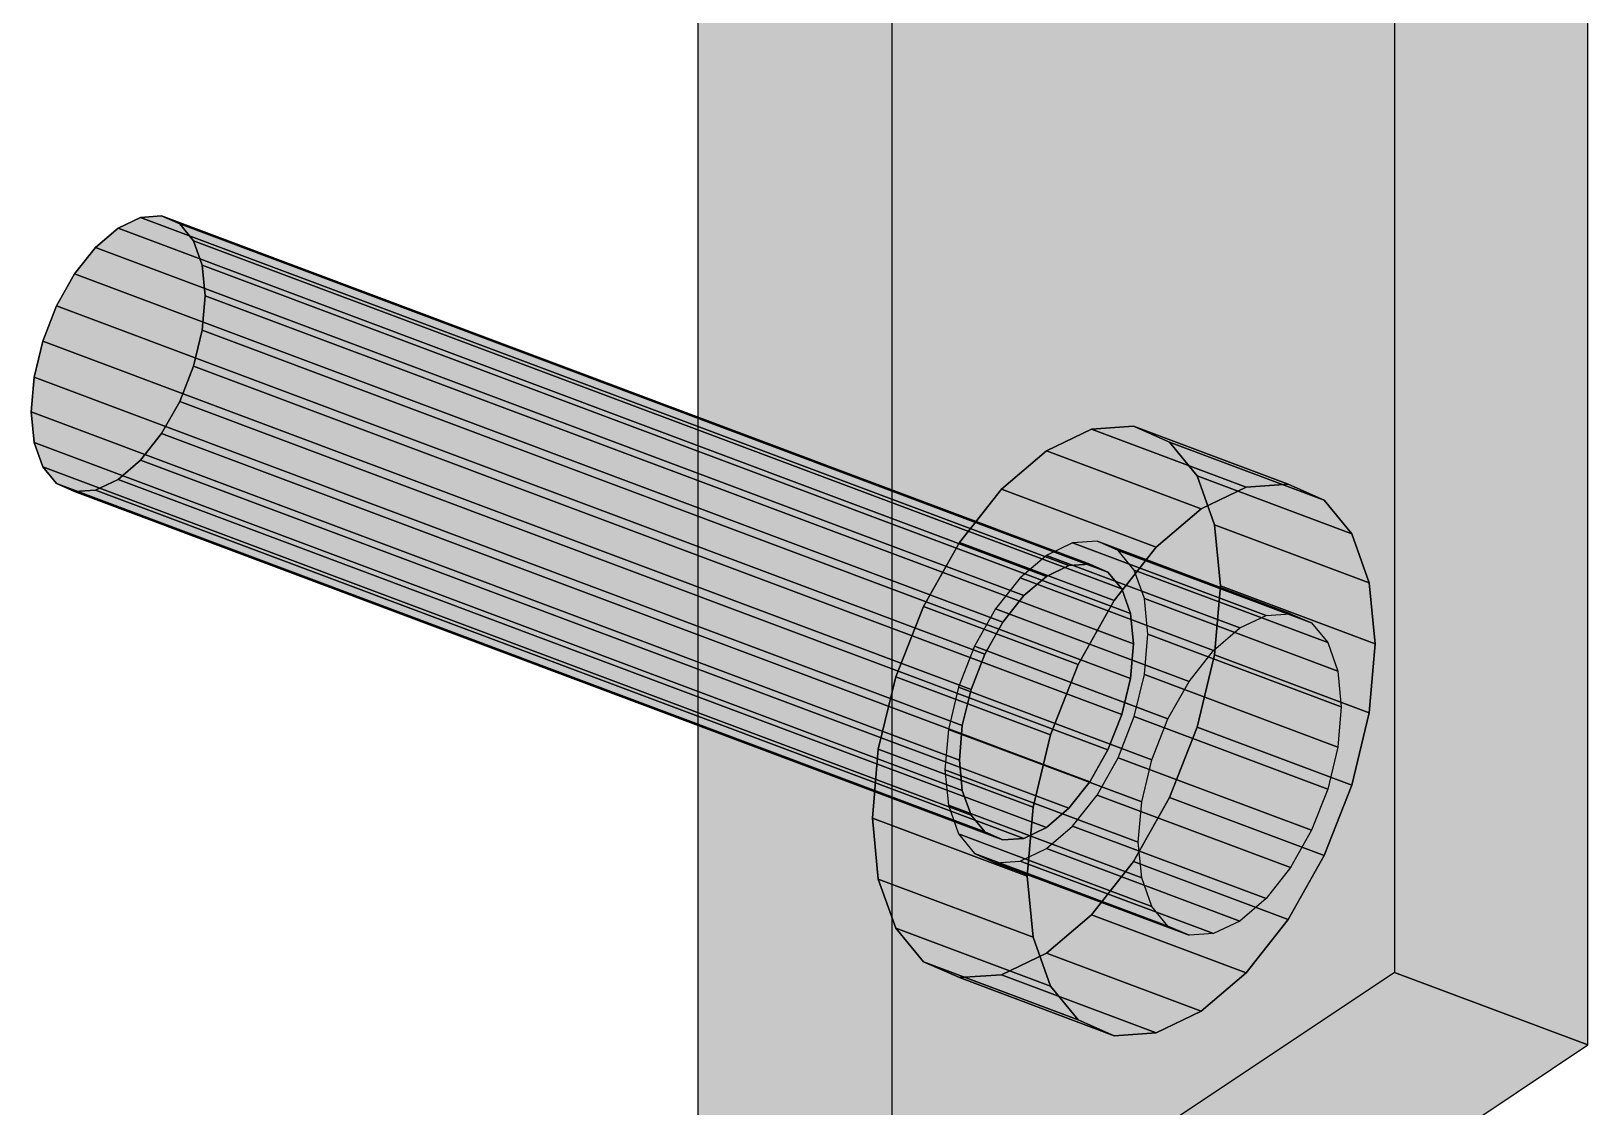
# Model space of a CAD drawing. Header units: millimetres. Extents: x 50 to 612415, y 2 to 4150.
# Drawn here: x 493685.91 to 493727.64, y 3192.31 to 3221.14 of the extents above; entities that cross this region are included whole.
import ezdxf

# ---------------------------------------------------------------- set-up
doc = ezdxf.new("R2010")
doc.units = ezdxf.units.MM
doc.layers.add('HATCH', color=8, linetype='Continuous', lineweight=9)
doc.layers.add('OUTLINE', color=7, linetype='Continuous', lineweight=25)

msp = doc.modelspace()

# ---------------------------------------------------------------- hatches: boundary and pattern name
at = {"layer": 'HATCH', "true_color": 0xaaafb2}
for points in [[(493715.482, 3231.955), (493722.457, 3257.652), (493722.457, 3195.914)], [(493727.642, 3193.97), (493727.642, 3255.708), (493720.667, 3230.011)], [(493710.496, 3231.612), (493703.793, 3183.471), (493703.793, 3245.209)], [(493708.977, 3243.265), (493708.977, 3181.527), (493715.68, 3229.668)], [(493715.05, 3230.853), (493715.482, 3231.955), (493722.457, 3195.914)], [(493710.496, 3231.612), (493710.403, 3230.534), (493703.793, 3183.471)], [(493714.486, 3229.853), (493715.05, 3230.853), (493722.457, 3195.914)], [(493703.793, 3183.471), (493710.403, 3230.534), (493710.496, 3229.579)], [(493727.642, 3193.97), (493720.667, 3230.011), (493720.234, 3228.909)], [(493710.403, 3201.348), (493703.793, 3183.471), (493710.496, 3229.579)], [(493708.977, 3181.527), (493715.588, 3228.589), (493715.68, 3229.668)], [(493710.496, 3202.427), (493710.403, 3201.348), (493710.496, 3229.579)], [(493715.754, 3205.933), (493715.482, 3206.699), (493710.496, 3229.579)], [(493715.482, 3206.699), (493715.05, 3207.224), (493710.496, 3229.579)], [(493715.05, 3207.224), (493714.486, 3207.473), (493710.496, 3229.579)], [(493714.486, 3207.473), (493713.829, 3207.427), (493710.496, 3229.579)], [(493713.829, 3207.427), (493713.125, 3207.092), (493710.496, 3229.579)], [(493713.125, 3207.092), (493712.421, 3206.488), (493710.496, 3229.579)], [(493712.421, 3206.488), (493711.764, 3205.658), (493710.496, 3229.579)], [(493711.764, 3205.658), (493711.2, 3204.658), (493710.496, 3229.579)], [(493710.768, 3203.556), (493710.496, 3202.427), (493710.496, 3229.579)], [(493711.2, 3204.658), (493710.768, 3203.556), (493710.496, 3229.579)], [(493715.754, 3205.933), (493710.496, 3229.579), (493710.768, 3228.812)], [(493713.829, 3229.023), (493714.486, 3229.853), (493722.457, 3195.914)], [(493715.754, 3205.933), (493710.768, 3228.812), (493711.2, 3228.287)], [(493713.125, 3228.419), (493713.829, 3229.023), (493722.457, 3195.914)], [(493727.642, 3193.97), (493720.234, 3228.909), (493719.671, 3227.909)], [(493715.68, 3227.634), (493715.588, 3228.589), (493708.977, 3181.527)], [(493712.421, 3228.084), (493713.125, 3228.419), (493722.457, 3195.914)], [(493715.754, 3205.933), (493711.2, 3228.287), (493722.457, 3195.914)], [(493711.2, 3228.287), (493711.764, 3228.038), (493722.457, 3195.914)], [(493711.764, 3228.038), (493712.421, 3228.084), (493722.457, 3195.914)], [(493727.642, 3193.97), (493719.671, 3227.909), (493719.014, 3227.079)], [(493715.68, 3227.634), (493708.977, 3181.527), (493715.588, 3199.404)], [(493715.68, 3227.634), (493715.588, 3199.404), (493715.68, 3200.483)], [(493715.68, 3227.634), (493720.667, 3204.755), (493720.939, 3203.988)], [(493715.68, 3227.634), (493720.234, 3205.28), (493720.667, 3204.755)], [(493715.68, 3227.634), (493719.671, 3205.528), (493720.234, 3205.28)], [(493715.68, 3227.634), (493719.014, 3205.483), (493719.671, 3205.528)], [(493715.68, 3227.634), (493718.31, 3205.147), (493719.014, 3205.483)], [(493715.68, 3227.634), (493717.605, 3204.544), (493718.31, 3205.147)], [(493715.68, 3227.634), (493716.949, 3203.714), (493717.605, 3204.544)], [(493715.68, 3227.634), (493716.385, 3202.714), (493716.949, 3203.714)], [(493715.68, 3227.634), (493715.68, 3200.483), (493715.952, 3201.612)], [(493715.68, 3227.634), (493715.952, 3201.612), (493716.385, 3202.714)], [(493715.952, 3226.868), (493715.68, 3227.634), (493720.939, 3203.988)], [(493727.642, 3193.97), (493719.014, 3227.079), (493718.31, 3226.475)], [(493716.385, 3226.343), (493715.952, 3226.868), (493720.939, 3203.988)], [(493727.642, 3193.97), (493716.385, 3226.343), (493720.939, 3203.988)], [(493727.642, 3193.97), (493716.949, 3226.094), (493716.385, 3226.343)], [(493727.642, 3193.97), (493718.31, 3226.475), (493717.605, 3226.139)], [(493727.642, 3193.97), (493717.605, 3226.139), (493716.949, 3226.094)], [(493690.259, 3212.159), (493688.239, 3215.863), (493687.635, 3215.346)], [(493690.259, 3212.159), (493688.842, 3216.151), (493688.239, 3215.863)], [(493690.259, 3212.159), (493689.405, 3216.189), (493688.842, 3216.151)], [(493690.259, 3212.159), (493689.888, 3215.976), (493689.405, 3216.189)], [(493690.259, 3212.159), (493690.259, 3215.526), (493689.888, 3215.976)], [(493690.259, 3212.159), (493690.492, 3214.869), (493690.259, 3215.526)], [(493690.259, 3212.159), (493687.635, 3215.346), (493687.072, 3214.634)], [(493690.259, 3212.159), (493687.072, 3214.634), (493686.589, 3213.777)], [(493690.259, 3212.159), (493690.572, 3214.051), (493690.492, 3214.869)], [(493690.259, 3212.159), (493686.589, 3213.777), (493686.218, 3212.832)], [(493690.259, 3212.159), (493690.492, 3213.126), (493690.572, 3214.051)], [(493690.259, 3212.159), (493686.218, 3212.832), (493685.985, 3211.864)], [(493690.259, 3212.159), (493685.906, 3210.94), (493685.985, 3210.121)], [(493690.259, 3212.159), (493685.985, 3211.864), (493685.906, 3210.94)], [(493690.259, 3212.159), (493685.985, 3210.121), (493686.218, 3209.464)], [(493690.259, 3212.159), (493686.218, 3209.464), (493686.589, 3209.014)], [(493690.259, 3212.159), (493686.589, 3209.014), (493687.072, 3208.801)], [(493690.259, 3212.159), (493687.072, 3208.801), (493687.635, 3208.84)], [(493690.259, 3212.159), (493687.635, 3208.84), (493688.239, 3209.128)], [(493690.259, 3212.159), (493688.239, 3209.128), (493688.842, 3209.645)], [(493690.259, 3212.159), (493688.842, 3209.645), (493689.405, 3210.357)], [(493690.259, 3212.159), (493689.405, 3210.357), (493689.888, 3211.214)], [(493717.166, 3202.489), (493714.333, 3210.474), (493713.125, 3209.898)], [(493717.166, 3202.489), (493715.458, 3210.551), (493714.333, 3210.474)], [(493717.166, 3202.489), (493716.424, 3210.125), (493715.458, 3210.551)], [(493717.166, 3202.489), (493717.166, 3209.224), (493716.424, 3210.125)], [(493717.166, 3202.489), (493713.125, 3209.898), (493711.917, 3208.863)], [(493717.166, 3202.489), (493717.632, 3207.911), (493717.166, 3209.224)], [(493717.166, 3202.489), (493711.917, 3208.863), (493710.792, 3207.44)], [(493717.273, 3208.343), (493718.48, 3208.918), (493721.314, 3200.934)], [(493718.48, 3208.918), (493719.606, 3208.996), (493721.314, 3200.934)], [(493719.606, 3208.996), (493720.572, 3208.57), (493721.314, 3200.934)], [(493716.065, 3207.308), (493717.273, 3208.343), (493721.314, 3200.934)], [(493720.572, 3208.57), (493721.314, 3207.669), (493721.314, 3200.934)], [(493717.166, 3202.489), (493717.791, 3206.274), (493717.632, 3207.911)], [(493721.314, 3207.669), (493721.78, 3206.355), (493721.314, 3200.934)], [(493717.166, 3202.489), (493710.792, 3207.44), (493709.826, 3205.726)], [(493714.94, 3205.885), (493716.065, 3207.308), (493721.314, 3200.934)], [(493713.125, 3206.53), (493713.729, 3206.818), (493715.146, 3202.826)], [(493713.729, 3206.818), (493714.292, 3206.857), (493715.146, 3202.826)], [(493714.292, 3206.857), (493714.775, 3206.644), (493715.146, 3202.826)], [(493714.775, 3206.644), (493715.146, 3206.194), (493715.146, 3202.826)], [(493712.521, 3206.013), (493713.125, 3206.53), (493715.146, 3202.826)], [(493717.166, 3202.489), (493717.632, 3204.425), (493717.791, 3206.274)], [(493721.78, 3206.355), (493721.939, 3204.718), (493721.314, 3200.934)], [(493711.958, 3205.302), (493712.521, 3206.013), (493715.146, 3202.826)], [(493713.973, 3204.17), (493714.94, 3205.885), (493721.314, 3200.934)], [(493715.146, 3206.194), (493715.379, 3205.537), (493715.146, 3202.826)], [(493715.847, 3204.978), (493715.754, 3205.933), (493722.457, 3195.914)], [(493717.166, 3202.489), (493709.826, 3205.726), (493709.084, 3203.836)], [(493715.379, 3205.537), (493715.458, 3204.718), (493715.146, 3202.826)], [(493711.475, 3204.444), (493711.958, 3205.302), (493715.146, 3202.826)], [(493715.754, 3203.899), (493715.847, 3204.978), (493722.457, 3195.914)], [(493715.458, 3204.718), (493715.379, 3203.794), (493715.146, 3202.826)], [(493721.939, 3204.718), (493721.78, 3202.869), (493721.314, 3200.934)], [(493711.104, 3203.5), (493711.475, 3204.444), (493715.146, 3202.826)], [(493713.232, 3202.281), (493713.973, 3204.17), (493721.314, 3200.934)], [(493717.166, 3202.489), (493709.084, 3203.836), (493708.618, 3201.901)], [(493715.482, 3202.77), (493715.754, 3203.899), (493722.457, 3195.914)], [(493727.642, 3193.97), (493720.939, 3203.988), (493721.032, 3203.033)], [(493710.871, 3202.532), (493711.104, 3203.5), (493715.146, 3202.826)], [(493727.642, 3193.97), (493721.032, 3203.033), (493720.939, 3201.955)], [(493717.166, 3202.489), (493708.459, 3200.052), (493708.618, 3198.415)], [(493717.166, 3202.489), (493708.618, 3201.901), (493708.459, 3200.052)], [(493717.166, 3202.489), (493708.618, 3198.415), (493709.084, 3197.101)], [(493717.166, 3202.489), (493709.084, 3197.101), (493709.826, 3196.201)], [(493717.166, 3202.489), (493709.826, 3196.201), (493710.792, 3195.775)], [(493710.871, 3200.789), (493710.792, 3201.607), (493715.146, 3202.826)], [(493710.792, 3201.607), (493710.871, 3202.532), (493715.146, 3202.826)], [(493717.166, 3202.489), (493710.792, 3195.775), (493711.917, 3195.852)], [(493711.104, 3200.132), (493710.871, 3200.789), (493715.146, 3202.826)], [(493711.475, 3199.682), (493711.104, 3200.132), (493715.146, 3202.826)], [(493711.958, 3199.469), (493711.475, 3199.682), (493715.146, 3202.826)], [(493717.166, 3202.489), (493711.917, 3195.852), (493713.125, 3196.428)], [(493712.521, 3199.508), (493711.958, 3199.469), (493715.146, 3202.826)], [(493713.125, 3199.795), (493712.521, 3199.508), (493715.146, 3202.826)], [(493713.729, 3200.313), (493713.125, 3199.795), (493715.146, 3202.826)], [(493717.166, 3202.489), (493713.125, 3196.428), (493714.333, 3197.462)], [(493714.292, 3201.024), (493713.729, 3200.313), (493715.146, 3202.826)], [(493714.775, 3201.882), (493714.292, 3201.024), (493715.146, 3202.826)], [(493717.166, 3202.489), (493714.333, 3197.462), (493715.458, 3198.886)], [(493715.05, 3201.668), (493715.482, 3202.77), (493722.457, 3195.914)], [(493717.166, 3202.489), (493715.458, 3198.886), (493716.424, 3200.6)], [(493712.766, 3200.346), (493713.232, 3202.281), (493721.314, 3200.934)], [(493714.486, 3200.668), (493715.05, 3201.668), (493722.457, 3195.914)], [(493727.642, 3193.97), (493720.939, 3201.955), (493720.667, 3200.826)], [(493703.793, 3183.471), (493710.403, 3201.348), (493710.496, 3200.393)], [(493712.766, 3196.86), (493712.607, 3198.497), (493721.314, 3200.934)], [(493712.607, 3198.497), (493712.766, 3200.346), (493721.314, 3200.934)], [(493713.232, 3195.546), (493712.766, 3196.86), (493721.314, 3200.934)], [(493713.973, 3194.645), (493713.232, 3195.546), (493721.314, 3200.934)], [(493714.94, 3194.219), (493713.973, 3194.645), (493721.314, 3200.934)], [(493716.065, 3194.297), (493714.94, 3194.219), (493721.314, 3200.934)], [(493717.273, 3194.872), (493716.065, 3194.297), (493721.314, 3200.934)], [(493718.48, 3195.907), (493717.273, 3194.872), (493721.314, 3200.934)], [(493719.606, 3197.33), (493718.48, 3195.907), (493721.314, 3200.934)], [(493720.572, 3199.045), (493719.606, 3197.33), (493721.314, 3200.934)], [(493727.642, 3193.97), (493720.667, 3200.826), (493720.234, 3199.724)], [(493703.793, 3183.471), (493710.496, 3200.393), (493710.768, 3199.627)], [(493713.829, 3199.838), (493714.486, 3200.668), (493722.457, 3195.914)], [(493703.793, 3183.471), (493710.768, 3199.627), (493711.2, 3199.102)], [(493713.125, 3199.234), (493713.829, 3199.838), (493722.457, 3195.914)], [(493727.642, 3193.97), (493720.234, 3199.724), (493719.671, 3198.724)], [(493715.68, 3198.449), (493715.588, 3199.404), (493708.977, 3181.527)], [(493712.421, 3198.898), (493713.125, 3199.234), (493722.457, 3195.914)], [(493703.793, 3183.471), (493711.2, 3199.102), (493711.764, 3198.853)], [(493722.457, 3195.914), (493703.793, 3183.471), (493711.764, 3198.853)], [(493711.764, 3198.853), (493712.421, 3198.898), (493722.457, 3195.914)], [(493727.642, 3193.97), (493719.671, 3198.724), (493719.014, 3197.893)], [(493715.952, 3197.683), (493715.68, 3198.449), (493708.977, 3181.527)], [(493727.642, 3193.97), (493719.014, 3197.893), (493718.31, 3197.29)], [(493716.385, 3197.157), (493715.952, 3197.683), (493708.977, 3181.527)], [(493716.949, 3196.909), (493716.385, 3197.157), (493708.977, 3181.527)], [(493727.642, 3193.97), (493718.31, 3197.29), (493717.605, 3196.954)], [(493716.949, 3196.909), (493708.977, 3181.527), (493727.642, 3193.97)], [(493727.642, 3193.97), (493717.605, 3196.954), (493716.949, 3196.909)]]:
    msp.add_hatch(color=253, dxfattribs=at).paths.add_polyline_path(points)
at = {"layer": 'HATCH', "true_color": 0xacb1b5}
for points in [[(493722.457, 3257.652), (493722.457, 3195.914), (493727.642, 3193.97), (493727.642, 3255.708)], [(493703.793, 3183.471), (493703.793, 3245.209), (493708.977, 3243.265), (493708.977, 3181.527)]]:
    msp.add_hatch(color=253, dxfattribs=at).paths.add_polyline_path(points)
at = {"layer": 'HATCH', "true_color": 0xb8bdc1}
for points in [[(493713.125, 3206.53), (493712.521, 3206.013), (493687.635, 3215.346), (493688.239, 3215.863)], [(493713.125, 3199.795), (493713.729, 3200.313), (493688.842, 3209.645), (493688.239, 3209.128)], [(493717.273, 3208.343), (493716.065, 3207.308), (493711.917, 3208.863), (493713.125, 3209.898)], [(493713.125, 3207.092), (493712.421, 3206.488), (493717.605, 3204.544), (493718.31, 3205.147)], [(493713.125, 3199.234), (493713.829, 3199.838), (493719.014, 3197.893), (493718.31, 3197.29)], [(493717.273, 3194.872), (493718.48, 3195.907), (493714.333, 3197.462), (493713.125, 3196.428)]]:
    msp.add_hatch(color=9, dxfattribs=at).paths.add_polyline_path(points)
at = {"layer": 'HATCH', "true_color": 0xb5bbbf}
for points in [[(493713.729, 3206.818), (493713.125, 3206.53), (493688.239, 3215.863), (493688.842, 3216.151)], [(493718.48, 3208.918), (493717.273, 3208.343), (493713.125, 3209.898), (493714.333, 3210.474)], [(493712.521, 3199.508), (493713.125, 3199.795), (493688.239, 3209.128), (493687.635, 3208.84)], [(493713.829, 3207.427), (493713.125, 3207.092), (493718.31, 3205.147), (493719.014, 3205.483)], [(493712.421, 3198.898), (493713.125, 3199.234), (493718.31, 3197.29), (493717.605, 3196.954)], [(493716.065, 3194.297), (493717.273, 3194.872), (493713.125, 3196.428), (493711.917, 3195.852)]]:
    msp.add_hatch(color=9, dxfattribs=at).paths.add_polyline_path(points)
at = {"layer": 'HATCH', "true_color": 0xb2b7bb}
for points in [[(493714.292, 3206.857), (493713.729, 3206.818), (493688.842, 3216.151), (493689.405, 3216.189)], [(493719.606, 3208.996), (493718.48, 3208.918), (493714.333, 3210.474), (493715.458, 3210.551)], [(493711.958, 3199.469), (493712.521, 3199.508), (493687.635, 3208.84), (493687.072, 3208.801)], [(493714.486, 3207.473), (493713.829, 3207.427), (493719.014, 3205.483), (493719.671, 3205.528)], [(493711.764, 3198.853), (493712.421, 3198.898), (493717.605, 3196.954), (493716.949, 3196.909)], [(493714.94, 3194.219), (493716.065, 3194.297), (493711.917, 3195.852), (493710.792, 3195.775)]]:
    msp.add_hatch(color=9, dxfattribs=at).paths.add_polyline_path(points)
at = {"layer": 'HATCH', "true_color": 0xadb2b6}
for points in [[(493714.775, 3206.644), (493714.292, 3206.857), (493689.405, 3216.189), (493689.888, 3215.976)], [(493720.572, 3208.57), (493719.606, 3208.996), (493715.458, 3210.551), (493716.424, 3210.125)], [(493711.475, 3199.682), (493711.958, 3199.469), (493687.072, 3208.801), (493686.589, 3209.014)], [(493715.05, 3207.224), (493714.486, 3207.473), (493719.671, 3205.528), (493720.234, 3205.28)], [(493711.2, 3199.102), (493711.764, 3198.853), (493716.949, 3196.909), (493716.385, 3197.157)], [(493713.973, 3194.645), (493714.94, 3194.219), (493710.792, 3195.775), (493709.826, 3196.201)]]:
    msp.add_hatch(color=253, dxfattribs=at).paths.add_polyline_path(points)
at = {"layer": 'HATCH', "true_color": 0xa8adb0}
for points in [[(493715.146, 3206.194), (493714.775, 3206.644), (493689.888, 3215.976), (493690.259, 3215.526)], [(493721.314, 3207.669), (493720.572, 3208.57), (493716.424, 3210.125), (493717.166, 3209.224)], [(493711.104, 3200.132), (493711.475, 3199.682), (493686.589, 3209.014), (493686.218, 3209.464)], [(493715.482, 3206.699), (493715.05, 3207.224), (493720.234, 3205.28), (493720.667, 3204.755)], [(493710.768, 3199.627), (493711.2, 3199.102), (493716.385, 3197.157), (493715.952, 3197.683)], [(493713.232, 3195.546), (493713.973, 3194.645), (493709.826, 3196.201), (493709.084, 3197.101)]]:
    msp.add_hatch(color=253, dxfattribs=at).paths.add_polyline_path(points)
at = {"layer": 'HATCH', "true_color": 0xa4a9ac}
for points in [[(493715.379, 3205.537), (493715.146, 3206.194), (493690.259, 3215.526), (493690.492, 3214.869)], [(493710.871, 3200.789), (493711.104, 3200.132), (493686.218, 3209.464), (493685.985, 3210.121)], [(493721.78, 3206.355), (493721.314, 3207.669), (493717.166, 3209.224), (493717.632, 3207.911)], [(493715.754, 3205.933), (493715.482, 3206.699), (493720.667, 3204.755), (493720.939, 3203.988)], [(493710.496, 3200.393), (493710.768, 3199.627), (493715.952, 3197.683), (493715.68, 3198.449)], [(493712.766, 3196.86), (493713.232, 3195.546), (493709.084, 3197.101), (493708.618, 3198.415)]]:
    msp.add_hatch(color=253, dxfattribs=at).paths.add_polyline_path(points)
at = {"layer": 'HATCH', "true_color": 0xb9bec2}
for points in [[(493712.521, 3206.013), (493711.958, 3205.302), (493687.072, 3214.634), (493687.635, 3215.346)], [(493713.729, 3200.313), (493714.292, 3201.024), (493689.405, 3210.357), (493688.842, 3209.645)], [(493716.065, 3207.308), (493714.94, 3205.885), (493710.792, 3207.44), (493711.917, 3208.863)], [(493712.421, 3206.488), (493711.764, 3205.658), (493716.949, 3203.714), (493717.605, 3204.544)], [(493713.829, 3199.838), (493714.486, 3200.668), (493719.671, 3198.724), (493719.014, 3197.893)], [(493718.48, 3195.907), (493719.606, 3197.33), (493715.458, 3198.886), (493714.333, 3197.462)]]:
    msp.add_hatch(color=9, dxfattribs=at).paths.add_polyline_path(points)
at = {"layer": 'HATCH', "true_color": 0xb8bec2}
for points in [[(493711.958, 3205.302), (493711.475, 3204.444), (493686.589, 3213.777), (493687.072, 3214.634)], [(493714.292, 3201.024), (493714.775, 3201.882), (493689.888, 3211.214), (493689.405, 3210.357)], [(493714.94, 3205.885), (493713.973, 3204.17), (493709.826, 3205.726), (493710.792, 3207.44)], [(493711.764, 3205.658), (493711.2, 3204.658), (493716.385, 3202.714), (493716.949, 3203.714)], [(493714.486, 3200.668), (493715.05, 3201.668), (493720.234, 3199.724), (493719.671, 3198.724)], [(493719.606, 3197.33), (493720.572, 3199.045), (493716.424, 3200.6), (493715.458, 3198.886)]]:
    msp.add_hatch(color=9, dxfattribs=at).paths.add_polyline_path(points)
at = {"layer": 'HATCH', "true_color": 0xa9afb2}
for points in [[(493715.458, 3204.718), (493715.379, 3205.537), (493690.492, 3214.869), (493690.572, 3214.051)], [(493710.792, 3201.607), (493710.871, 3200.789), (493685.985, 3210.121), (493685.906, 3210.94)], [(493721.939, 3204.718), (493721.78, 3206.355), (493717.632, 3207.911), (493717.791, 3206.274)], [(493715.847, 3204.978), (493715.754, 3205.933), (493720.939, 3203.988), (493721.032, 3203.033)], [(493710.403, 3201.348), (493710.496, 3200.393), (493715.68, 3198.449), (493715.588, 3199.404)], [(493712.607, 3198.497), (493712.766, 3196.86), (493708.618, 3198.415), (493708.459, 3200.052)]]:
    msp.add_hatch(color=253, dxfattribs=at).paths.add_polyline_path(points)
at = {"layer": 'HATCH', "true_color": 0xb6bcc0}
for points in [[(493711.475, 3204.444), (493711.104, 3203.5), (493686.218, 3212.832), (493686.589, 3213.777)], [(493714.775, 3201.882), (493715.146, 3202.826), (493690.259, 3212.159), (493689.888, 3211.214)], [(493713.973, 3204.17), (493713.232, 3202.281), (493709.084, 3203.836), (493709.826, 3205.726)], [(493711.2, 3204.658), (493710.768, 3203.556), (493715.952, 3201.612), (493716.385, 3202.714)], [(493715.05, 3201.668), (493715.482, 3202.77), (493720.667, 3200.826), (493720.234, 3199.724)], [(493720.572, 3199.045), (493721.314, 3200.934), (493717.166, 3202.489), (493716.424, 3200.6)]]:
    msp.add_hatch(color=9, dxfattribs=at).paths.add_polyline_path(points)
at = {"layer": 'HATCH', "true_color": 0xaeb4b8}
for points in [[(493715.379, 3203.794), (493715.458, 3204.718), (493690.572, 3214.051), (493690.492, 3213.126)], [(493710.871, 3202.532), (493710.792, 3201.607), (493685.906, 3210.94), (493685.985, 3211.864)], [(493721.78, 3202.869), (493721.939, 3204.718), (493717.791, 3206.274), (493717.632, 3204.425)], [(493715.754, 3203.899), (493715.847, 3204.978), (493721.032, 3203.033), (493720.939, 3201.955)], [(493710.496, 3202.427), (493710.403, 3201.348), (493715.588, 3199.404), (493715.68, 3200.483)], [(493712.766, 3200.346), (493712.607, 3198.497), (493708.459, 3200.052), (493708.618, 3201.901)]]:
    msp.add_hatch(color=253, dxfattribs=at).paths.add_polyline_path(points)
at = {"layer": 'HATCH', "true_color": 0xb3b8bc}
for points in [[(493715.146, 3202.826), (493715.379, 3203.794), (493690.492, 3213.126), (493690.259, 3212.159)], [(493711.104, 3203.5), (493710.871, 3202.532), (493685.985, 3211.864), (493686.218, 3212.832)], [(493721.314, 3200.934), (493721.78, 3202.869), (493717.632, 3204.425), (493717.166, 3202.489)], [(493713.232, 3202.281), (493712.766, 3200.346), (493708.618, 3201.901), (493709.084, 3203.836)], [(493715.482, 3202.77), (493715.754, 3203.899), (493720.939, 3201.955), (493720.667, 3200.826)], [(493710.768, 3203.556), (493710.496, 3202.427), (493715.68, 3200.483), (493715.952, 3201.612)]]:
    msp.add_hatch(color=9, dxfattribs=at).paths.add_polyline_path(points)
at = {"layer": 'HATCH', "true_color": 0xb7bcc0}
msp.add_hatch(color=9, dxfattribs=at).paths.add_polyline_path([(493722.457, 3195.914), (493703.793, 3183.471), (493708.977, 3181.527), (493727.642, 3193.97)])

# ---------------------------------------------------------------- linework, layer by layer
at = {"layer": 'OUTLINE', "color": 139, "true_color": 0x42544a}
for p, q in [((493722.457, 3257.652), (493722.457, 3195.914)), ((493722.457, 3257.652), (493722.457, 3195.914)), ((493727.642, 3193.97), (493727.642, 3255.708)), ((493727.642, 3193.97), (493727.642, 3255.708)), ((493703.793, 3183.471), (493703.793, 3245.209)), ((493703.793, 3183.471), (493703.793, 3245.209)), ((493708.977, 3243.265), (493708.977, 3181.527)), ((493708.977, 3243.265), (493708.977, 3181.527)), ((493688.239, 3215.863), (493687.635, 3215.346)), ((493687.635, 3215.346), (493688.239, 3215.863)), ((493688.842, 3216.151), (493688.239, 3215.863)), ((493688.239, 3215.863), (493688.842, 3216.151)), ((493713.125, 3206.53), (493688.239, 3215.863)), ((493688.239, 3215.863), (493713.125, 3206.53)), ((493689.405, 3216.189), (493688.842, 3216.151)), ((493688.842, 3216.151), (493689.405, 3216.189)), ((493713.729, 3206.818), (493688.842, 3216.151)), ((493688.842, 3216.151), (493713.729, 3206.818)), ((493689.888, 3215.976), (493689.405, 3216.189)), ((493714.292, 3206.857), (493689.405, 3216.189)), ((493689.405, 3216.189), (493689.888, 3215.976)), ((493689.405, 3216.189), (493714.292, 3206.857)), ((493690.259, 3215.526), (493689.888, 3215.976)), ((493714.775, 3206.644), (493689.888, 3215.976)), ((493689.888, 3215.976), (493690.259, 3215.526)), ((493689.888, 3215.976), (493714.775, 3206.644)), ((493690.492, 3214.869), (493690.259, 3215.526)), ((493715.146, 3206.194), (493690.259, 3215.526)), ((493690.259, 3215.526), (493690.492, 3214.869)), ((493690.259, 3215.526), (493715.146, 3206.194)), ((493687.635, 3215.346), (493687.072, 3214.634)), ((493687.072, 3214.634), (493687.635, 3215.346)), ((493712.521, 3206.013), (493687.635, 3215.346)), ((493687.635, 3215.346), (493712.521, 3206.013)), ((493687.072, 3214.634), (493686.589, 3213.777)), ((493686.589, 3213.777), (493687.072, 3214.634)), ((493711.958, 3205.302), (493687.072, 3214.634)), ((493687.072, 3214.634), (493711.958, 3205.302)), ((493690.572, 3214.051), (493690.492, 3214.869)), ((493715.379, 3205.537), (493690.492, 3214.869)), ((493690.492, 3214.869), (493690.572, 3214.051)), ((493690.492, 3214.869), (493715.379, 3205.537)), ((493686.589, 3213.777), (493686.218, 3212.832)), ((493686.218, 3212.832), (493686.589, 3213.777)), ((493711.475, 3204.444), (493686.589, 3213.777)), ((493686.589, 3213.777), (493711.475, 3204.444)), ((493690.492, 3213.126), (493690.572, 3214.051)), ((493690.572, 3214.051), (493690.492, 3213.126)), ((493715.458, 3204.718), (493690.572, 3214.051)), ((493690.572, 3214.051), (493715.458, 3204.718)), ((493690.259, 3212.159), (493690.492, 3213.126)), ((493690.492, 3213.126), (493690.259, 3212.159)), ((493715.379, 3203.794), (493690.492, 3213.126)), ((493690.492, 3213.126), (493715.379, 3203.794)), ((493686.218, 3212.832), (493685.985, 3211.864)), ((493685.985, 3211.864), (493686.218, 3212.832)), ((493686.218, 3212.832), (493711.104, 3203.5)), ((493711.104, 3203.5), (493686.218, 3212.832)), ((493689.888, 3211.214), (493690.259, 3212.159)), ((493690.259, 3212.159), (493689.888, 3211.214)), ((493715.146, 3202.826), (493690.259, 3212.159)), ((493690.259, 3212.159), (493715.146, 3202.826)), ((493685.985, 3211.864), (493685.906, 3210.94)), ((493685.906, 3210.94), (493685.985, 3211.864)), ((493685.985, 3211.864), (493710.871, 3202.532)), ((493710.871, 3202.532), (493685.985, 3211.864)), ((493689.405, 3210.357), (493689.888, 3211.214)), ((493689.888, 3211.214), (493689.405, 3210.357)), ((493689.888, 3211.214), (493714.775, 3201.882)), ((493714.775, 3201.882), (493689.888, 3211.214)), ((493685.906, 3210.94), (493685.985, 3210.121)), ((493685.985, 3210.121), (493685.906, 3210.94)), ((493685.906, 3210.94), (493710.792, 3201.607)), ((493710.792, 3201.607), (493685.906, 3210.94)), ((493714.333, 3210.474), (493713.125, 3209.898)), ((493713.125, 3209.898), (493714.333, 3210.474)), ((493715.458, 3210.551), (493714.333, 3210.474)), ((493714.333, 3210.474), (493715.458, 3210.551)), ((493718.48, 3208.918), (493714.333, 3210.474)), ((493714.333, 3210.474), (493718.48, 3208.918)), ((493716.424, 3210.125), (493715.458, 3210.551)), ((493719.606, 3208.996), (493715.458, 3210.551)), ((493715.458, 3210.551), (493716.424, 3210.125)), ((493715.458, 3210.551), (493719.606, 3208.996)), ((493685.985, 3210.121), (493686.218, 3209.464)), ((493686.218, 3209.464), (493685.985, 3210.121)), ((493685.985, 3210.121), (493710.871, 3200.789)), ((493710.871, 3200.789), (493685.985, 3210.121)), ((493688.842, 3209.645), (493689.405, 3210.357)), ((493689.405, 3210.357), (493688.842, 3209.645)), ((493689.405, 3210.357), (493714.292, 3201.024)), ((493714.292, 3201.024), (493689.405, 3210.357)), ((493717.166, 3209.224), (493716.424, 3210.125)), ((493720.572, 3208.57), (493716.424, 3210.125)), ((493716.424, 3210.125), (493717.166, 3209.224)), ((493716.424, 3210.125), (493720.572, 3208.57)), ((493688.239, 3209.128), (493688.842, 3209.645)), ((493688.842, 3209.645), (493688.239, 3209.128)), ((493688.842, 3209.645), (493713.729, 3200.313)), ((493713.729, 3200.313), (493688.842, 3209.645)), ((493713.125, 3209.898), (493711.917, 3208.863)), ((493711.917, 3208.863), (493713.125, 3209.898)), ((493717.273, 3208.343), (493713.125, 3209.898)), ((493713.125, 3209.898), (493717.273, 3208.343)), ((493686.218, 3209.464), (493686.589, 3209.014)), ((493686.589, 3209.014), (493686.218, 3209.464)), ((493686.218, 3209.464), (493711.104, 3200.132)), ((493711.104, 3200.132), (493686.218, 3209.464)), ((493687.635, 3208.84), (493688.239, 3209.128)), ((493688.239, 3209.128), (493687.635, 3208.84)), ((493688.239, 3209.128), (493713.125, 3199.795)), ((493713.125, 3199.795), (493688.239, 3209.128)), ((493717.632, 3207.911), (493717.166, 3209.224)), ((493721.314, 3207.669), (493717.166, 3209.224)), ((493717.166, 3209.224), (493717.632, 3207.911)), ((493717.166, 3209.224), (493721.314, 3207.669)), ((493686.589, 3209.014), (493687.072, 3208.801)), ((493687.072, 3208.801), (493686.589, 3209.014)), ((493686.589, 3209.014), (493711.475, 3199.682)), ((493711.475, 3199.682), (493686.589, 3209.014)), ((493687.072, 3208.801), (493687.635, 3208.84)), ((493687.635, 3208.84), (493687.072, 3208.801)), ((493687.072, 3208.801), (493711.958, 3199.469)), ((493711.958, 3199.469), (493687.072, 3208.801)), ((493687.635, 3208.84), (493712.521, 3199.508)), ((493712.521, 3199.508), (493687.635, 3208.84)), ((493711.917, 3208.863), (493710.792, 3207.44)), ((493710.792, 3207.44), (493711.917, 3208.863)), ((493716.065, 3207.308), (493711.917, 3208.863)), ((493711.917, 3208.863), (493716.065, 3207.308)), ((493717.273, 3208.343), (493718.48, 3208.918)), ((493718.48, 3208.918), (493717.273, 3208.343)), ((493718.48, 3208.918), (493719.606, 3208.996)), ((493719.606, 3208.996), (493718.48, 3208.918)), ((493719.606, 3208.996), (493720.572, 3208.57)), ((493720.572, 3208.57), (493719.606, 3208.996)), ((493716.065, 3207.308), (493717.273, 3208.343)), ((493717.273, 3208.343), (493716.065, 3207.308)), ((493720.572, 3208.57), (493721.314, 3207.669)), ((493721.314, 3207.669), (493720.572, 3208.57)), ((493717.791, 3206.274), (493717.632, 3207.911)), ((493721.78, 3206.355), (493717.632, 3207.911)), ((493717.632, 3207.911), (493717.791, 3206.274)), ((493717.632, 3207.911), (493721.78, 3206.355)), ((493714.486, 3207.473), (493713.829, 3207.427)), ((493714.486, 3207.473), (493713.829, 3207.427)), ((493715.05, 3207.224), (493714.486, 3207.473)), ((493714.486, 3207.473), (493719.671, 3205.528)), ((493719.671, 3205.528), (493714.486, 3207.473)), ((493715.05, 3207.224), (493714.486, 3207.473)), ((493721.78, 3206.355), (493721.314, 3207.669)), ((493721.314, 3207.669), (493721.78, 3206.355)), ((493710.792, 3207.44), (493709.826, 3205.726)), ((493709.826, 3205.726), (493710.792, 3207.44)), ((493714.94, 3205.885), (493710.792, 3207.44)), ((493710.792, 3207.44), (493714.94, 3205.885)), ((493713.125, 3207.092), (493712.421, 3206.488)), ((493713.125, 3207.092), (493712.421, 3206.488)), ((493713.829, 3207.427), (493713.125, 3207.092)), ((493713.829, 3207.427), (493713.125, 3207.092)), ((493713.125, 3207.092), (493718.31, 3205.147)), ((493718.31, 3205.147), (493713.125, 3207.092)), ((493713.829, 3207.427), (493719.014, 3205.483)), ((493719.014, 3205.483), (493713.829, 3207.427)), ((493714.94, 3205.885), (493716.065, 3207.308)), ((493716.065, 3207.308), (493714.94, 3205.885)), ((493715.482, 3206.699), (493715.05, 3207.224)), ((493715.05, 3207.224), (493720.234, 3205.28)), ((493720.234, 3205.28), (493715.05, 3207.224)), ((493715.482, 3206.699), (493715.05, 3207.224)), ((493713.729, 3206.818), (493713.125, 3206.53)), ((493713.125, 3206.53), (493713.729, 3206.818)), ((493714.292, 3206.857), (493713.729, 3206.818)), ((493713.729, 3206.818), (493714.292, 3206.857)), ((493714.775, 3206.644), (493714.292, 3206.857)), ((493714.292, 3206.857), (493714.775, 3206.644)), ((493715.146, 3206.194), (493714.775, 3206.644)), ((493714.775, 3206.644), (493715.146, 3206.194)), ((493715.754, 3205.933), (493715.482, 3206.699)), ((493715.482, 3206.699), (493720.667, 3204.755)), ((493720.667, 3204.755), (493715.482, 3206.699)), ((493715.754, 3205.933), (493715.482, 3206.699)), ((493712.421, 3206.488), (493711.764, 3205.658)), ((493712.421, 3206.488), (493711.764, 3205.658)), ((493712.421, 3206.488), (493717.605, 3204.544)), ((493717.605, 3204.544), (493712.421, 3206.488)), ((493713.125, 3206.53), (493712.521, 3206.013)), ((493712.521, 3206.013), (493713.125, 3206.53)), ((493717.632, 3204.425), (493717.791, 3206.274)), ((493717.791, 3206.274), (493717.632, 3204.425)), ((493721.939, 3204.718), (493717.791, 3206.274)), ((493717.791, 3206.274), (493721.939, 3204.718)), ((493721.939, 3204.718), (493721.78, 3206.355)), ((493721.78, 3206.355), (493721.939, 3204.718)), ((493712.521, 3206.013), (493711.958, 3205.302)), ((493711.958, 3205.302), (493712.521, 3206.013)), ((493713.973, 3204.17), (493714.94, 3205.885)), ((493714.94, 3205.885), (493713.973, 3204.17)), ((493715.379, 3205.537), (493715.146, 3206.194)), ((493715.146, 3206.194), (493715.379, 3205.537)), ((493715.847, 3204.978), (493715.754, 3205.933)), ((493715.847, 3204.978), (493715.754, 3205.933)), ((493715.754, 3205.933), (493720.939, 3203.988)), ((493720.939, 3203.988), (493715.754, 3205.933)), ((493709.826, 3205.726), (493709.084, 3203.836)), ((493709.084, 3203.836), (493709.826, 3205.726)), ((493713.973, 3204.17), (493709.826, 3205.726)), ((493709.826, 3205.726), (493713.973, 3204.17)), ((493711.764, 3205.658), (493711.2, 3204.658)), ((493711.764, 3205.658), (493711.2, 3204.658)), ((493711.764, 3205.658), (493716.949, 3203.714)), ((493716.949, 3203.714), (493711.764, 3205.658)), ((493715.458, 3204.718), (493715.379, 3205.537)), ((493715.379, 3205.537), (493715.458, 3204.718)), ((493718.31, 3205.147), (493719.014, 3205.483)), ((493718.31, 3205.147), (493719.014, 3205.483)), ((493719.014, 3205.483), (493719.671, 3205.528)), ((493719.014, 3205.483), (493719.671, 3205.528)), ((493719.671, 3205.528), (493720.234, 3205.28)), ((493719.671, 3205.528), (493720.234, 3205.28)), ((493711.958, 3205.302), (493711.475, 3204.444)), ((493711.475, 3204.444), (493711.958, 3205.302)), ((493715.754, 3203.899), (493715.847, 3204.978)), ((493715.754, 3203.899), (493715.847, 3204.978)), ((493715.847, 3204.978), (493721.032, 3203.033)), ((493721.032, 3203.033), (493715.847, 3204.978)), ((493717.605, 3204.544), (493718.31, 3205.147)), ((493717.605, 3204.544), (493718.31, 3205.147)), ((493720.234, 3205.28), (493720.667, 3204.755)), ((493720.234, 3205.28), (493720.667, 3204.755)), ((493711.2, 3204.658), (493710.768, 3203.556)), ((493711.2, 3204.658), (493710.768, 3203.556)), ((493711.2, 3204.658), (493716.385, 3202.714)), ((493716.385, 3202.714), (493711.2, 3204.658)), ((493715.379, 3203.794), (493715.458, 3204.718)), ((493715.458, 3204.718), (493715.379, 3203.794)), ((493716.949, 3203.714), (493717.605, 3204.544)), ((493716.949, 3203.714), (493717.605, 3204.544)), ((493720.667, 3204.755), (493720.939, 3203.988)), ((493720.667, 3204.755), (493720.939, 3203.988)), ((493721.78, 3202.869), (493721.939, 3204.718)), ((493721.939, 3204.718), (493721.78, 3202.869)), ((493711.475, 3204.444), (493711.104, 3203.5)), ((493711.104, 3203.5), (493711.475, 3204.444)), ((493713.232, 3202.281), (493713.973, 3204.17)), ((493713.973, 3204.17), (493713.232, 3202.281)), ((493717.166, 3202.489), (493717.632, 3204.425)), ((493717.632, 3204.425), (493717.166, 3202.489)), ((493721.78, 3202.869), (493717.632, 3204.425)), ((493717.632, 3204.425), (493721.78, 3202.869)), ((493709.084, 3203.836), (493708.618, 3201.901)), ((493708.618, 3201.901), (493709.084, 3203.836)), ((493709.084, 3203.836), (493713.232, 3202.281)), ((493713.232, 3202.281), (493709.084, 3203.836)), ((493715.146, 3202.826), (493715.379, 3203.794)), ((493715.379, 3203.794), (493715.146, 3202.826)), ((493715.482, 3202.77), (493715.754, 3203.899)), ((493715.482, 3202.77), (493715.754, 3203.899)), ((493715.754, 3203.899), (493720.939, 3201.955)), ((493720.939, 3201.955), (493715.754, 3203.899)), ((493716.385, 3202.714), (493716.949, 3203.714)), ((493716.385, 3202.714), (493716.949, 3203.714)), ((493720.939, 3203.988), (493721.032, 3203.033)), ((493720.939, 3203.988), (493721.032, 3203.033)), ((493710.768, 3203.556), (493710.496, 3202.427)), ((493710.768, 3203.556), (493710.496, 3202.427)), ((493715.952, 3201.612), (493710.768, 3203.556)), ((493710.768, 3203.556), (493715.952, 3201.612)), ((493711.104, 3203.5), (493710.871, 3202.532)), ((493710.871, 3202.532), (493711.104, 3203.5)), ((493721.032, 3203.033), (493720.939, 3201.955)), ((493721.032, 3203.033), (493720.939, 3201.955)), ((493721.314, 3200.934), (493721.78, 3202.869)), ((493721.78, 3202.869), (493721.314, 3200.934)), ((493710.871, 3202.532), (493710.792, 3201.607)), ((493710.792, 3201.607), (493710.871, 3202.532)), ((493714.775, 3201.882), (493715.146, 3202.826)), ((493715.146, 3202.826), (493714.775, 3201.882)), ((493715.05, 3201.668), (493715.482, 3202.77)), ((493715.05, 3201.668), (493715.482, 3202.77)), ((493715.482, 3202.77), (493720.667, 3200.826)), ((493720.667, 3200.826), (493715.482, 3202.77)), ((493715.952, 3201.612), (493716.385, 3202.714)), ((493715.952, 3201.612), (493716.385, 3202.714)), ((493716.424, 3200.6), (493717.166, 3202.489)), ((493717.166, 3202.489), (493716.424, 3200.6)), ((493721.314, 3200.934), (493717.166, 3202.489)), ((493717.166, 3202.489), (493721.314, 3200.934)), ((493710.496, 3202.427), (493710.403, 3201.348)), ((493710.496, 3202.427), (493710.403, 3201.348)), ((493715.68, 3200.483), (493710.496, 3202.427)), ((493710.496, 3202.427), (493715.68, 3200.483)), ((493712.766, 3200.346), (493713.232, 3202.281)), ((493713.232, 3202.281), (493712.766, 3200.346)), ((493708.618, 3201.901), (493708.459, 3200.052)), ((493708.459, 3200.052), (493708.618, 3201.901)), ((493708.618, 3201.901), (493712.766, 3200.346)), ((493712.766, 3200.346), (493708.618, 3201.901)), ((493710.792, 3201.607), (493710.871, 3200.789)), ((493710.871, 3200.789), (493710.792, 3201.607)), ((493714.292, 3201.024), (493714.775, 3201.882)), ((493714.775, 3201.882), (493714.292, 3201.024)), ((493714.486, 3200.668), (493715.05, 3201.668)), ((493714.486, 3200.668), (493715.05, 3201.668)), ((493720.234, 3199.724), (493715.05, 3201.668)), ((493715.05, 3201.668), (493720.234, 3199.724)), ((493715.68, 3200.483), (493715.952, 3201.612)), ((493715.68, 3200.483), (493715.952, 3201.612)), ((493720.939, 3201.955), (493720.667, 3200.826)), ((493720.939, 3201.955), (493720.667, 3200.826)), ((493710.403, 3201.348), (493710.496, 3200.393)), ((493710.403, 3201.348), (493710.496, 3200.393)), ((493715.588, 3199.404), (493710.403, 3201.348)), ((493710.403, 3201.348), (493715.588, 3199.404)), ((493710.871, 3200.789), (493711.104, 3200.132)), ((493711.104, 3200.132), (493710.871, 3200.789)), ((493713.729, 3200.313), (493714.292, 3201.024)), ((493714.292, 3201.024), (493713.729, 3200.313)), ((493720.667, 3200.826), (493720.234, 3199.724)), ((493720.667, 3200.826), (493720.234, 3199.724)), ((493720.572, 3199.045), (493721.314, 3200.934)), ((493721.314, 3200.934), (493720.572, 3199.045)), ((493710.496, 3200.393), (493710.768, 3199.627)), ((493710.496, 3200.393), (493710.768, 3199.627)), ((493715.68, 3198.449), (493710.496, 3200.393)), ((493710.496, 3200.393), (493715.68, 3198.449)), ((493713.829, 3199.838), (493714.486, 3200.668)), ((493713.829, 3199.838), (493714.486, 3200.668)), ((493719.671, 3198.724), (493714.486, 3200.668)), ((493714.486, 3200.668), (493719.671, 3198.724)), ((493715.458, 3198.886), (493716.424, 3200.6)), ((493716.424, 3200.6), (493715.458, 3198.886)), ((493715.588, 3199.404), (493715.68, 3200.483)), ((493715.588, 3199.404), (493715.68, 3200.483)), ((493716.424, 3200.6), (493720.572, 3199.045)), ((493720.572, 3199.045), (493716.424, 3200.6)), ((493708.459, 3200.052), (493708.618, 3198.415)), ((493708.618, 3198.415), (493708.459, 3200.052)), ((493708.459, 3200.052), (493712.607, 3198.497)), ((493712.607, 3198.497), (493708.459, 3200.052)), ((493711.104, 3200.132), (493711.475, 3199.682)), ((493711.475, 3199.682), (493711.104, 3200.132)), ((493712.607, 3198.497), (493712.766, 3200.346)), ((493712.766, 3200.346), (493712.607, 3198.497)), ((493713.125, 3199.795), (493713.729, 3200.313)), ((493713.729, 3200.313), (493713.125, 3199.795)), ((493710.768, 3199.627), (493711.2, 3199.102)), ((493710.768, 3199.627), (493711.2, 3199.102)), ((493715.952, 3197.683), (493710.768, 3199.627)), ((493710.768, 3199.627), (493715.952, 3197.683)), ((493711.475, 3199.682), (493711.958, 3199.469)), ((493711.958, 3199.469), (493711.475, 3199.682)), ((493712.521, 3199.508), (493713.125, 3199.795)), ((493713.125, 3199.795), (493712.521, 3199.508)), ((493713.125, 3199.234), (493713.829, 3199.838)), ((493713.125, 3199.234), (493713.829, 3199.838)), ((493719.014, 3197.893), (493713.829, 3199.838)), ((493713.829, 3199.838), (493719.014, 3197.893)), ((493720.234, 3199.724), (493719.671, 3198.724)), ((493720.234, 3199.724), (493719.671, 3198.724)), ((493711.958, 3199.469), (493712.521, 3199.508)), ((493712.521, 3199.508), (493711.958, 3199.469)), ((493712.421, 3198.898), (493713.125, 3199.234)), ((493712.421, 3198.898), (493713.125, 3199.234)), ((493718.31, 3197.29), (493713.125, 3199.234)), ((493713.125, 3199.234), (493718.31, 3197.29)), ((493715.68, 3198.449), (493715.588, 3199.404)), ((493715.68, 3198.449), (493715.588, 3199.404)), ((493711.2, 3199.102), (493711.764, 3198.853)), ((493711.2, 3199.102), (493711.764, 3198.853)), ((493716.385, 3197.157), (493711.2, 3199.102)), ((493711.2, 3199.102), (493716.385, 3197.157)), ((493711.764, 3198.853), (493712.421, 3198.898)), ((493711.764, 3198.853), (493712.421, 3198.898)), ((493716.949, 3196.909), (493711.764, 3198.853)), ((493711.764, 3198.853), (493716.949, 3196.909)), ((493717.605, 3196.954), (493712.421, 3198.898)), ((493712.421, 3198.898), (493717.605, 3196.954)), ((493714.333, 3197.462), (493715.458, 3198.886)), ((493715.458, 3198.886), (493714.333, 3197.462)), ((493715.458, 3198.886), (493719.606, 3197.33)), ((493719.606, 3197.33), (493715.458, 3198.886)), ((493719.671, 3198.724), (493719.014, 3197.893)), ((493719.671, 3198.724), (493719.014, 3197.893)), ((493719.606, 3197.33), (493720.572, 3199.045)), ((493720.572, 3199.045), (493719.606, 3197.33)), ((493708.618, 3198.415), (493709.084, 3197.101)), ((493709.084, 3197.101), (493708.618, 3198.415)), ((493708.618, 3198.415), (493712.766, 3196.86)), ((493712.766, 3196.86), (493708.618, 3198.415)), ((493712.766, 3196.86), (493712.607, 3198.497)), ((493712.607, 3198.497), (493712.766, 3196.86)), ((493715.952, 3197.683), (493715.68, 3198.449)), ((493715.952, 3197.683), (493715.68, 3198.449)), ((493719.014, 3197.893), (493718.31, 3197.29)), ((493719.014, 3197.893), (493718.31, 3197.29)), ((493713.125, 3196.428), (493714.333, 3197.462)), ((493714.333, 3197.462), (493713.125, 3196.428)), ((493714.333, 3197.462), (493718.48, 3195.907)), ((493718.48, 3195.907), (493714.333, 3197.462)), ((493716.385, 3197.157), (493715.952, 3197.683)), ((493716.385, 3197.157), (493715.952, 3197.683)), ((493709.084, 3197.101), (493709.826, 3196.201)), ((493709.826, 3196.201), (493709.084, 3197.101)), ((493709.084, 3197.101), (493713.232, 3195.546)), ((493713.232, 3195.546), (493709.084, 3197.101)), ((493716.949, 3196.909), (493716.385, 3197.157)), ((493716.949, 3196.909), (493716.385, 3197.157)), ((493718.31, 3197.29), (493717.605, 3196.954)), ((493718.31, 3197.29), (493717.605, 3196.954)), ((493718.48, 3195.907), (493719.606, 3197.33)), ((493719.606, 3197.33), (493718.48, 3195.907)), ((493713.232, 3195.546), (493712.766, 3196.86)), ((493712.766, 3196.86), (493713.232, 3195.546)), ((493717.605, 3196.954), (493716.949, 3196.909)), ((493717.605, 3196.954), (493716.949, 3196.909)), ((493709.826, 3196.201), (493710.792, 3195.775)), ((493710.792, 3195.775), (493709.826, 3196.201)), ((493709.826, 3196.201), (493713.973, 3194.645)), ((493713.973, 3194.645), (493709.826, 3196.201)), ((493711.917, 3195.852), (493713.125, 3196.428)), ((493713.125, 3196.428), (493711.917, 3195.852)), ((493713.125, 3196.428), (493717.273, 3194.872)), ((493717.273, 3194.872), (493713.125, 3196.428)), ((493722.457, 3195.914), (493703.793, 3183.471)), ((493722.457, 3195.914), (493703.793, 3183.471)), ((493710.792, 3195.775), (493711.917, 3195.852)), ((493711.917, 3195.852), (493710.792, 3195.775)), ((493710.792, 3195.775), (493714.94, 3194.219)), ((493714.94, 3194.219), (493710.792, 3195.775)), ((493711.917, 3195.852), (493716.065, 3194.297)), ((493716.065, 3194.297), (493711.917, 3195.852)), ((493717.273, 3194.872), (493718.48, 3195.907)), ((493718.48, 3195.907), (493717.273, 3194.872)), ((493727.642, 3193.97), (493722.457, 3195.914)), ((493722.457, 3195.914), (493727.642, 3193.97)), ((493713.973, 3194.645), (493713.232, 3195.546)), ((493713.232, 3195.546), (493713.973, 3194.645)), ((493714.94, 3194.219), (493713.973, 3194.645)), ((493713.973, 3194.645), (493714.94, 3194.219)), ((493716.065, 3194.297), (493717.273, 3194.872)), ((493717.273, 3194.872), (493716.065, 3194.297)), ((493716.065, 3194.297), (493714.94, 3194.219)), ((493714.94, 3194.219), (493716.065, 3194.297)), ((493708.977, 3181.527), (493727.642, 3193.97)), ((493708.977, 3181.527), (493727.642, 3193.97))]:
    msp.add_line(p, q, dxfattribs=at)

doc.saveas('drawing.dxf')
